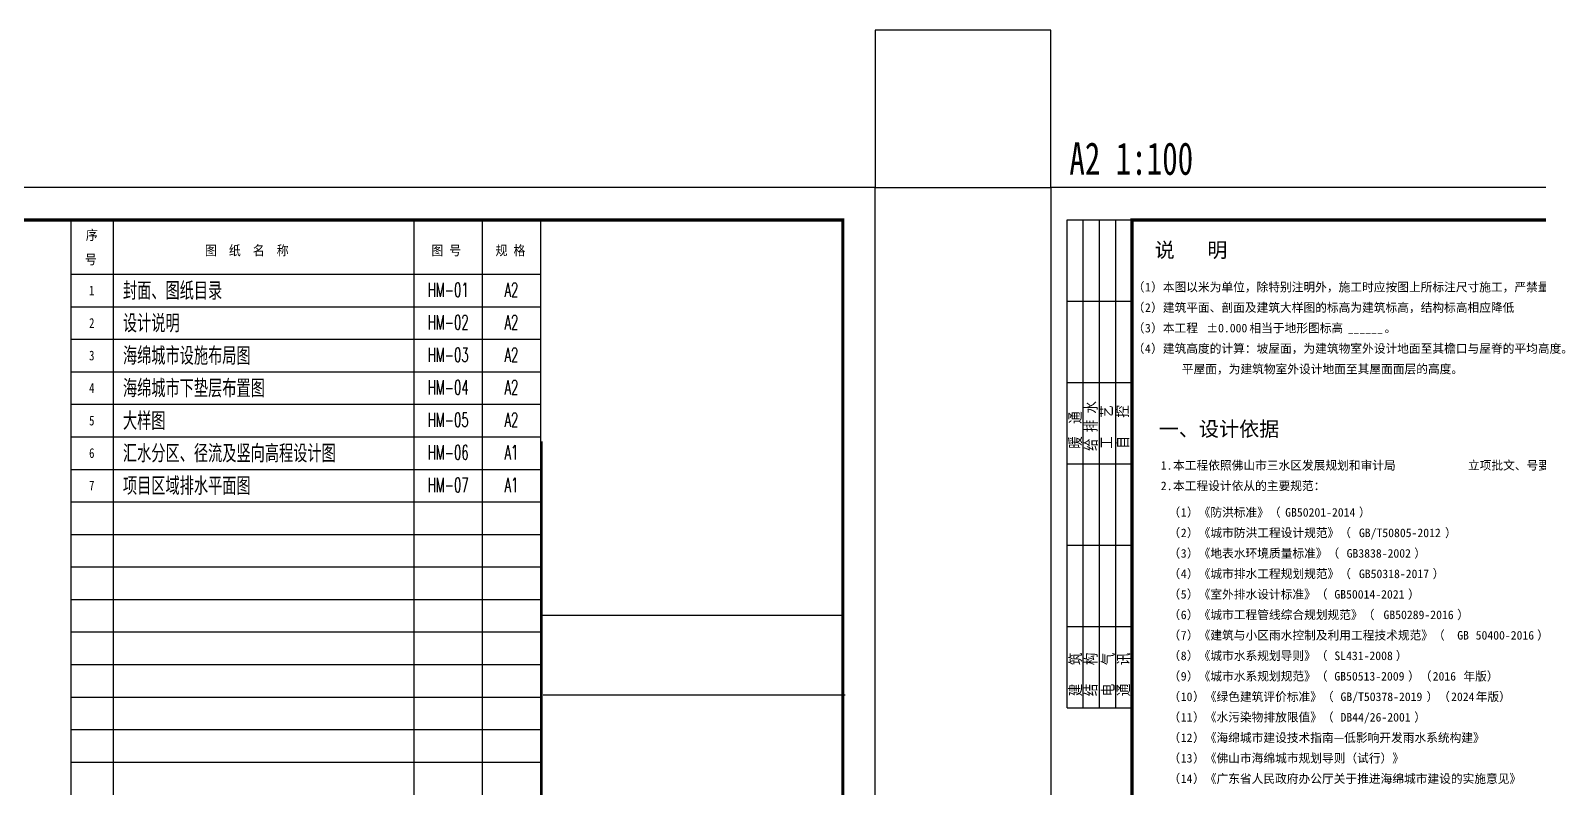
# Model space of a CAD drawing. Header units: millimetres. Extents: x 684779 to 686470, y 2544898 to 2545979.
# Drawn here: x 685561.6 to 686026, y 2545746 to 2545979.2 of the extents above; entities that cross this region are included whole.
import ezdxf

# ---------------------------------------------------------------- set-up
doc = ezdxf.new("R2010")
doc.units = ezdxf.units.MM
for name, color, linetype in [('13', 13, 'Continuous'), ('14', 14, 'Continuous'), ('PUB_TEXT', 7, 'Continuous'), ('PUB_TITLE', 4, 'Continuous')]:
    doc.layers.add(name, color=color, linetype=linetype)
doc.styles.add('-宋体', font='', dxfattribs={"width": 0.8})
doc.styles.get("Standard").update_dxf_attribs({"font": ''})
doc.styles.add('天正', font='simplex8.shx', dxfattribs={"width": 0.8, "bigfont": 'hztxt.shx'})
doc.styles.add('宋体', font='')
doc.styles.add('黑体', font='')
doc.styles.get('-宋体').set_extended_font_data('SimSun')
doc.styles.get('Standard').set_extended_font_data('SimSun')
doc.styles.get('宋体').set_extended_font_data('SimSun')
doc.styles.get('黑体').set_extended_font_data('SimHei')

# ---------------------------------------------------------------- blocks, each defined once
blk = doc.blocks.new('$titleblk$00000095')
at = {"color": 7}
for p, q in [((-150, 20), (-150, 0)), ((-150, 20), (0, 20)), ((-125, 20), (-125, 0)), ((-100, 20), (-100, 0)), ((-75, 20), (-75, 0)), ((-75, 20), (-75, 0)), ((-50, 20), (-50, 0)), ((-25, 20), (-25, 0)), ((0, 20), (0, 0)), ((-150, 15), (-75, 15)), ((-75, 15), (0, 15)), ((-150, 10), (-75, 10)), ((-75, 10), (0, 10)), ((-150, 5), (-75, 5)), ((-75, 5), (0, 5))]:
    blk.add_line(p, q, dxfattribs=at)
at = {"color": 7, "width": 0.8}
for s, p in [('建   筑', (-146.45, 15.65)), ('暖  通', (-70.35, 15.73)), ('结   构', (-146.45, 10.91)), ('给 排 水', (-71.03, 10.9)), ('电   气', (-146.45, 5.65)), ('工   艺', (-70.35, 6.13)), ('通   讯', (-146.45, 0.88)), ('自   控', (-70.35, 1.24))]:
    blk.add_text(s, height=3.509, dxfattribs=at).set_placement(p)
blk = doc.blocks.new('43TGREGEHE')
at = {"layer": '14', "color": 14}
for p, q in [((685733.1, 2545802.15), (685733.1, 2545520.88)), ((685733.1, 2545802.15), (685733.1, 2545520.88)), ((685811.76, 2545756.76), (685733.1, 2545756.76)), ((685733.5, 2545736.11), (685812.16, 2545736.11))]:
    blk.add_line(p, q, dxfattribs=at)

msp = doc.modelspace()

# ---------------------------------------------------------------- linework, layer by layer
msp.add_lwpolyline([(685821.59, 2545930.885), (685875.569, 2545930.885), (685875.569, 2545979.236), (685821.59, 2545979.236)], close=True)
at = {"layer": '13', "color": 7}
for p, q in [((685718.59, 2545904.087), (685574.09, 2545904.09)), ((685718.59, 2545894.087), (685574.09, 2545894.089)), ((685718.59, 2545884.087), (685574.09, 2545884.089)), ((685718.59, 2545874.086), (685574.09, 2545874.089)), ((685718.59, 2545864.086), (685574.09, 2545864.089)), ((685718.59, 2545854.086), (685574.09, 2545854.088)), ((685718.59, 2545844.086), (685574.09, 2545844.088)), ((685718.59, 2545834.085), (685574.09, 2545834.088)), ((685718.59, 2545824.085), (685574.09, 2545824.088)), ((685718.59, 2545814.085), (685574.09, 2545814.087)), ((685718.59, 2545804.085), (685574.09, 2545804.087)), ((685718.59, 2545794.084), (685574.09, 2545794.087)), ((685718.59, 2545784.084), (685574.09, 2545784.087)), ((685718.59, 2545774.084), (685574.09, 2545774.086)), ((685718.59, 2545764.084), (685574.09, 2545764.086)), ((685718.59, 2545754.083), (685574.09, 2545754.086))]:
    msp.add_line(p, q, dxfattribs=at)
at = {"layer": 'PUB_TITLE', "color": 0}
for p, q in [((685574.09, 2545920.885), (685574.09, 2545520.885)), ((685587.091, 2545920.885), (685587.091, 2545520.885)), ((685679.591, 2545920.882), (685679.591, 2545520.882)), ((685700.593, 2545920.882), (685700.593, 2545520.882)), ((685718.59, 2545920.882), (685718.59, 2545520.882))]:
    msp.add_line(p, q, dxfattribs=at)
at = {"layer": 'PUB_TITLE'}
for points in [[(685227.59, 2545510.885), (685821.59, 2545510.885), (685821.59, 2545930.885), (685227.59, 2545930.885)], [(685875.569, 2545510.885), (686469.569, 2545510.885), (686469.569, 2545930.885), (685875.569, 2545930.885)]]:
    msp.add_lwpolyline(points, close=True, dxfattribs=at)
at = {"layer": 'PUB_TITLE', "linetype": 'Continuous'}
msp.add_lwpolyline([(685875.569, 2545510.885), (686469.569, 2545510.885), (686469.569, 2545930.885), (685875.569, 2545930.885)], close=True, dxfattribs=at)
at = {"layer": 'PUB_TITLE', "const_width": 1}
for points in [[(685252.59, 2545520.885), (685811.59, 2545520.885), (685811.59, 2545920.885), (685252.59, 2545920.885)], [(685900.569, 2545520.885), (686459.569, 2545520.885), (686459.569, 2545920.885), (685900.569, 2545920.885)]]:
    msp.add_lwpolyline(points, close=True, dxfattribs=at)
at = {"layer": 'PUB_TITLE', "linetype": 'Continuous', "const_width": 1}
msp.add_lwpolyline([(685900.569, 2545520.885), (686459.569, 2545520.885), (686459.569, 2545920.885), (685900.569, 2545920.885)], close=True, dxfattribs=at)

# ---------------------------------------------------------------- block references
at = {"xscale": 1.179999999999999, "yscale": 1.179999999999999, "zscale": 1.179999999999999}
msp.add_blockref('43TGREGEHE', (-123446.086, -458193.759), dxfattribs=at)
at = {"layer": 'PUB_TITLE', "rotation": 90}
msp.add_blockref('$titleblk$00000095', (685900.569, 2545920.885), dxfattribs=at)

# ---------------------------------------------------------------- texts
at = {"color": 7, "style": '-宋体'}
for s, width, p in [('序', 0.9, (685578.674, 2545914.755)), ('图  纸  名  称', 0.9, (685615.332, 2545910.018)), ('图 号', 0.9, (685684.977, 2545910.015)), ('规 格', 0.9, (685704.72, 2545910.015)), ('号', 0.9, (685578.357, 2545907.268)), ('1', 0.8, (685579.695, 2545897.705)), ('2', 0.8, (685579.695, 2545887.705)), ('3', 0.8, (685579.695, 2545877.704)), ('4', 0.8, (685579.695, 2545867.704)), ('5', 0.8, (685579.695, 2545857.704)), ('6', 0.8, (685579.695, 2545847.704)), ('7', 0.8, (685579.695, 2545837.704))]:
    msp.add_text(s, height=3, dxfattribs=dict(at, width=width)).set_placement(p)
at = {"style": '宋体'}
for s, height, p in [('说', 4.532, (685907.519, 2545909.381)), ('明', 4.532, (685923.722, 2545909.381)), ('（', 2.643, (685900.772, 2545898.914)), ('1', 2.643, (685904.552, 2545898.914)), ('）本图以米为单位，除特别注明外，施工时应按图上所标注尺寸施工，严禁量图施工。', 2.64346, (685906.443, 2545898.914)), ('（', 2.643, (685900.772, 2545892.614)), ('2', 2.643, (685904.552, 2545892.614)), ('）建筑平面、剖面及建筑大样图的标高为建筑标高，结构标高相应降低', 2.64346, (685906.443, 2545892.614)), ('（', 2.643, (685900.772, 2545886.314)), ('）本工程', 2.6435, (685906.443, 2545886.314)), ('相当于地形图标高', 2.6435, (685936.687, 2545886.314)), ('3', 2.643, (685904.552, 2545886.314)), ('%%p0.000', 2.6435, (685923.455, 2545886.314)), ('______', 2.6435, (685966.932, 2545886.314)), ('。', 2.643, (685978.274, 2545886.314)), ('（', 2.643, (685900.772, 2545880.014)), ('4', 2.643, (685904.552, 2545880.014)), ('）建筑高度的计算：坡屋面，为建筑物室外设计地面至其檐口与屋脊的平均高度。', 2.64346, (685906.443, 2545880.014)), ('平屋面，为建筑物室外设计地面至其屋面面层的高度。', 2.64346, (685915.894, 2545873.714)), ('一、设计依据', 4.5316, (685908.788, 2545854.358)), ('1.', 2.6435, (685909.409, 2545844.095)), ('本工程依照佛山市三水区发展规划和审计局', 2.64346, (685913.19, 2545844.095)), ('立项批文、号要求编制。', 2.64346, (686003.924, 2545844.095)), ('2.', 2.6435, (685909.409, 2545837.795)), ('本工程设计依从的主要规范：', 2.64346, (685913.19, 2545837.795))]:
    msp.add_text(s, height=height, dxfattribs=at).set_placement(p)
at = {"layer": 'PUB_TEXT', "style": '黑体', "width": 0.7}
msp.add_text('A2 1:100', height=10, dxfattribs=at).set_placement((685881.295, 2545934.77))
at = {"layer": 'PUB_TEXT', "linetype": 'Continuous', "style": '宋体'}
for s, height, p in [('（', 2.643, (685911.787, 2545829.643)), ('1', 2.643, (685915.568, 2545829.643)), ('）《防洪标准》（', 2.6435, (685917.458, 2545829.643)), ('GB50201-2014', 2.64346, (685947.703, 2545829.643)), ('）', 2.643, (685970.387, 2545829.643)), ('（', 2.643, (685911.787, 2545823.343)), ('2', 2.643, (685915.568, 2545823.343)), ('）《城市防洪工程设计规范》（', 2.64346, (685917.458, 2545823.343)), ('GB/T50805-2012', 2.64346, (685970.387, 2545823.343)), ('）', 2.643, (685996.851, 2545823.343)), ('（', 2.643, (685911.787, 2545817.043)), ('3', 2.643, (685915.568, 2545817.043)), ('）《地表水环境质量标准》（', 2.64346, (685917.458, 2545817.043)), ('GB3838-2002', 2.64346, (685966.606, 2545817.043)), ('）', 2.643, (685987.399, 2545817.043)), ('（', 2.643, (685911.787, 2545810.743)), ('4', 2.643, (685915.568, 2545810.743)), ('）《城市排水工程规划规范》（', 2.64346, (685917.458, 2545810.743)), ('GB50318-2017', 2.64346, (685970.387, 2545810.743)), ('）', 2.643, (685993.07, 2545810.743)), ('（', 2.643, (685911.787, 2545804.443)), ('5', 2.643, (685915.568, 2545804.443)), ('）《室外排水设计标准》（', 2.64346, (685917.458, 2545804.443)), ('GB50014-2021', 2.64346, (685962.825, 2545804.443)), ('）', 2.643, (685985.509, 2545804.443)), ('（', 2.643, (685911.787, 2545798.143)), ('）《城市工程管线综合规划规范》（', 2.64346, (685917.458, 2545798.143)), ('）', 2.643, (686000.631, 2545798.143)), ('6', 2.643, (685915.568, 2545798.143)), ('GB50289-2016', 2.64346, (685977.948, 2545798.143)), ('（', 2.643, (685911.787, 2545791.843)), ('7', 2.643, (685915.568, 2545791.843)), ('）《建筑与小区雨水控制及利用工程技术规范》（', 2.64346, (685917.458, 2545791.843)), ('GB', 2.6435, (686000.631, 2545791.843)), ('50400-2016', 2.6435, (686006.302, 2545791.843)), ('）', 2.643, (686025.205, 2545791.843)), ('（', 2.643, (685911.787, 2545785.543)), ('8', 2.643, (685915.568, 2545785.543)), ('）《城市水系规划导则》（', 2.64346, (685917.458, 2545785.543)), ('SL431-2008', 2.6435, (685962.825, 2545785.543)), ('）', 2.643, (685981.728, 2545785.543)), ('（', 2.643, (685911.787, 2545779.243)), ('9', 2.643, (685915.568, 2545779.243)), ('）《城市水系规划规范》（', 2.64346, (685917.458, 2545779.243)), ('GB50513-2009', 2.64346, (685962.825, 2545779.243)), ('）（', 2.6435, (685985.509, 2545779.243)), ('2016', 2.6435, (685993.07, 2545779.243)), ('年版）', 2.6435, (686002.522, 2545779.243)), ('（', 2.643, (685911.787, 2545772.943)), ('10', 2.6435, (685915.568, 2545772.943)), ('）《绿色建筑评价标准》（', 2.64346, (685919.349, 2545772.943)), ('GB/T50378-2019', 2.64346, (685964.716, 2545772.943)), ('）（', 2.6435, (685991.18, 2545772.943)), ('2024', 2.6435, (685998.741, 2545772.943)), ('年版）', 2.6435, (686006.302, 2545772.943)), ('（', 2.643, (685911.787, 2545766.643)), ('11', 2.6435, (685915.568, 2545766.643)), ('）《水污染物排放限值》（', 2.64346, (685919.349, 2545766.643)), ('DB44/26-2001', 2.64346, (685964.716, 2545766.643)), ('）', 2.643, (685987.399, 2545766.643)), ('（', 2.643, (685911.787, 2545760.343)), ('12', 2.6435, (685915.568, 2545760.343)), ('）《海绵城市建设技术指南—低影响开发雨水系统构建》', 2.64346, (685919.349, 2545760.343)), ('（', 2.643, (685911.787, 2545754.043)), ('13', 2.6435, (685915.568, 2545754.043)), ('）《佛山市海绵城市规划导则（试行）》', 2.64346, (685919.349, 2545754.043)), ('（', 2.643, (685911.787, 2545747.743)), ('14', 2.6435, (685915.568, 2545747.743)), ('）《广东省人民政府办公厅关于推进海绵城市建设的实施意见》', 2.64346, (685919.349, 2545747.743))]:
    msp.add_text(s, height=height, dxfattribs=at).set_placement(p)
at = {"layer": 'PUB_TITLE', "style": '天正'}
for s, height, width, p in [('封面、图纸目录', 5.4583, 0.8, (685590.095, 2545896.334)), ('HM-01', 4.3667, 0.6, (685683.898, 2545897.225)), ('A2', 4.3667, 0.6, (685707.481, 2545897.225)), ('设计说明', 5.4583, 0.8, (685590.094, 2545886.334)), ('HM-02', 4.3667, 0.6, (685683.897, 2545887.225)), ('A2', 4.3667, 0.6, (685707.481, 2545887.225)), ('海绵城市设施布局图', 5.4583, 0.8, (685590.094, 2545876.334)), ('HM-03', 4.3667, 0.6, (685683.897, 2545877.225)), ('A2', 4.3667, 0.6, (685707.481, 2545877.225)), ('海绵城市下垫层布置图', 5.4583, 0.8, (685590.094, 2545866.333)), ('HM-04', 4.3667, 0.6, (685683.897, 2545867.225)), ('A2', 4.3667, 0.6, (685707.481, 2545867.224)), ('大样图', 5.4583, 0.8, (685590.094, 2545856.333)), ('HM-05', 4.3667, 0.6, (685683.897, 2545857.224)), ('A2', 4.3667, 0.6, (685707.481, 2545857.224)), ('A2', 4.3667, 0.6, (685707.481, 2545857.224)), ('汇水分区、径流及竖向高程设计图', 5.45832, 0.8, (685590.094, 2545846.333)), ('HM-06', 4.3667, 0.6, (685683.897, 2545847.224)), ('A1', 4.3667, 0.6, (685707.481, 2545847.223)), ('项目区域排水平面图', 5.4583, 0.8, (685590.094, 2545836.333)), ('HM-07', 4.3667, 0.6, (685683.897, 2545837.224)), ('A1', 4.3667, 0.6, (685707.481, 2545837.223))]:
    msp.add_text(s, height=height, dxfattribs=dict(at, width=width)).set_placement(p)

doc.saveas('drawing.dxf')
